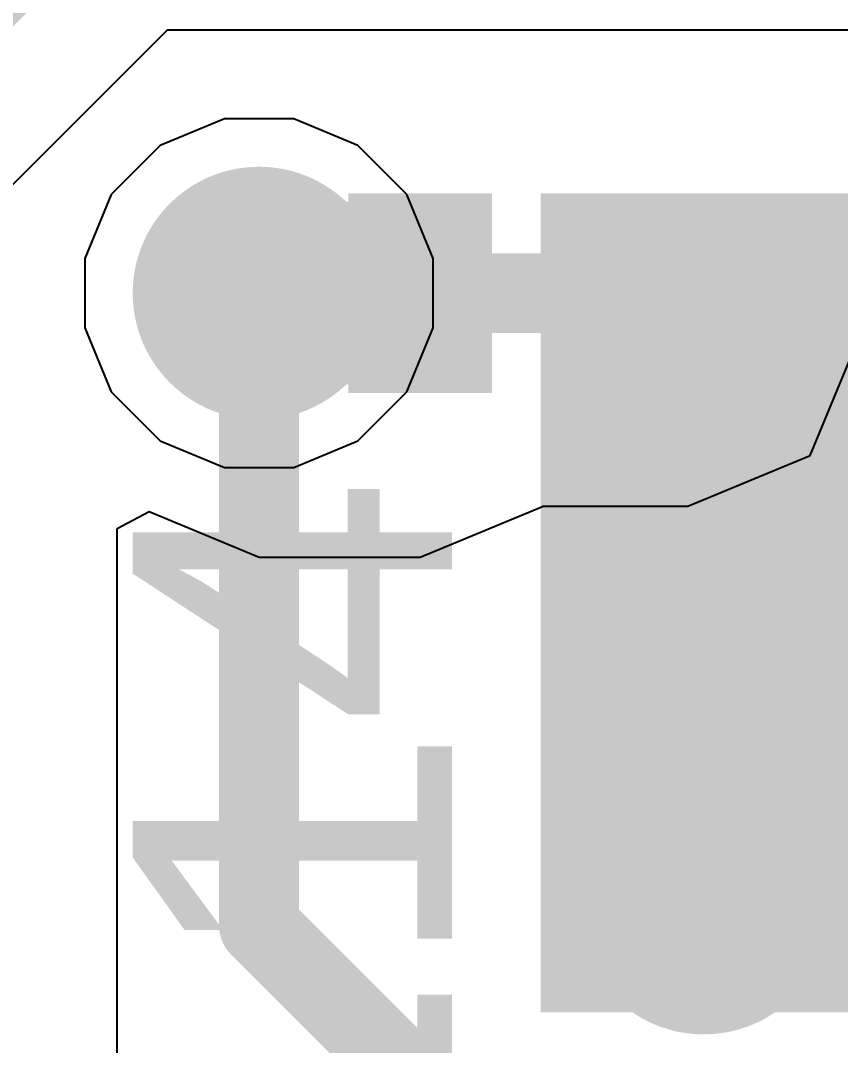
# Model space of a CAD drawing. Header units: inches. Extents: x -4 to 5258, y -4 to 5281.
# Drawn here: x 84.376 to 86.983, y 24.617 to 27.874 of the extents above; entities that cross this region are included whole.
import ezdxf

# ---------------------------------------------------------------- set-up
doc = ezdxf.new("R2010")
doc.units = ezdxf.units.IN
for name, color, linetype in [('Bottom Layer', 5, 'Continuous'), ('Bottom Solder', 6, 'Continuous'), ('Drill Drawing', 1, 'Continuous'), ('Layer 1', 16, 'Continuous'), ('Layer 2', 76, 'Continuous'), ('Top Layer', 1, 'Continuous'), ('Top Overlay', 2, 'Continuous'), ('Top Paste', 8, 'Continuous'), ('Top Solder', 216, 'Continuous'), ('Via Holes', 16, 'Continuous')]:
    doc.layers.add(name, color=color, linetype=linetype)
doc.styles.add('Arial', font='', dxfattribs={"height": 0.2})
doc.styles.get('Arial').set_extended_font_data('Arial')

# ---------------------------------------------------------------- blocks, each defined once
blk = doc.blocks.new('N___T___P___179')
at = {"layer": 'Top Layer'}
for points in [[(-0.6985, -0.3175), (-0.6985, 0.3175), (-0.2413, 0.3175), (-0.2413, -0.3175)], [(0.2413, -0.3175), (0.2413, 0.3175), (0.6985, 0.3175), (0.6985, -0.3175)], [(-0.3811, -0.127), (0.3809, -0.127), (0.3809, 0.127), (-0.3811, 0.127)]]:
    blk.add_hatch(color=1, dxfattribs=at).paths.add_polyline_path(points)
at = {"layer": 'Top Paste'}
for points in [[(-0.6985, -0.3175), (-0.6985, 0.3175), (-0.2413, 0.3175), (-0.2413, -0.3175)], [(0.2413, -0.3175), (0.2413, 0.3175), (0.6985, 0.3175), (0.6985, -0.3175)]]:
    blk.add_hatch(color=8, dxfattribs=at).paths.add_polyline_path(points)

msp = doc.modelspace()

# ---------------------------------------------------------------- hatches: boundary and pattern name
at = {"layer": 'Bottom Layer'}
h = msp.add_hatch(color=5, dxfattribs=at)
edge = h.paths.add_edge_path()
edge.add_arc((85.1348, 27.0076), 0.3, 0, 360)
h = msp.add_hatch(color=5, dxfattribs=at)
edge = h.paths.add_edge_path()
edge.add_arc((86.5484, 26.7808), 0.3, 0, 360)
h = msp.add_hatch(color=5, dxfattribs=at)
edge = h.paths.add_edge_path()
edge.add_arc((86.5484, 25.9172), 0.3, 0, 360)
h = msp.add_hatch(color=5, dxfattribs=at)
edge = h.paths.add_edge_path()
edge.add_arc((86.5484, 25.0536), 0.3, 0, 360)
at = {"layer": 'Bottom Solder'}
h = msp.add_hatch(color=6, dxfattribs=at)
edge = h.paths.add_edge_path()
edge.add_arc((85.1348, 27.0076), 0.4016, 0, 360)
h = msp.add_hatch(color=6, dxfattribs=at)
edge = h.paths.add_edge_path()
edge.add_arc((86.5484, 26.7808), 0.4016, 0, 360)
h = msp.add_hatch(color=6, dxfattribs=at)
edge = h.paths.add_edge_path()
edge.add_arc((86.5484, 25.9172), 0.4016, 0, 360)
h = msp.add_hatch(color=6, dxfattribs=at)
edge = h.paths.add_edge_path()
edge.add_arc((86.5484, 25.0536), 0.4016, 0, 360)
at = {"layer": 'Layer 1'}
h = msp.add_hatch(color=16, dxfattribs=at)
edge = h.paths.add_edge_path()
edge.add_arc((85.1348, 27.0076), 0.3, 0, 360)
h = msp.add_hatch(color=16, dxfattribs=at)
edge = h.paths.add_edge_path()
edge.add_arc((86.5484, 26.7808), 0.3, 0, 360)
h = msp.add_hatch(color=16, dxfattribs=at)
edge = h.paths.add_edge_path()
edge.add_arc((86.5484, 25.9172), 0.3, 0, 360)
h = msp.add_hatch(color=16, dxfattribs=at)
edge = h.paths.add_edge_path()
edge.add_arc((86.5484, 25.0536), 0.3, 0, 360)
at = {"layer": 'Layer 2'}
h = msp.add_hatch(color=76, dxfattribs=at)
edge = h.paths.add_edge_path()
edge.add_arc((85.1348, 27.0076), 0.3, 0, 360)
h = msp.add_hatch(color=76, dxfattribs=at)
edge = h.paths.add_edge_path()
edge.add_arc((86.5484, 26.7808), 0.3, 0, 360)
h = msp.add_hatch(color=76, dxfattribs=at)
edge = h.paths.add_edge_path()
edge.add_arc((86.5484, 25.9172), 0.3, 0, 360)
h = msp.add_hatch(color=76, dxfattribs=at)
edge = h.paths.add_edge_path()
edge.add_arc((86.5484, 25.0536), 0.3, 0, 360)
at = {"layer": 'Top Layer'}
h = msp.add_hatch(color=1, dxfattribs=at)
edge = h.paths.add_edge_path()
edge.add_arc((85.1348, 27.0076), 0.3, 0, 360)
for points in [[(85.6468, 27.2983), (85.1348, 27.2983), (85.1348, 26.7182), (85.6468, 26.7182)], [(86.0306, 24.7221), (91.2706, 24.7221), (91.2706, 27.3251), (86.0306, 27.3251)]]:
    msp.add_hatch(color=1, dxfattribs=at).paths.add_polyline_path(points)
h = msp.add_hatch(color=1, dxfattribs=at)
edge = h.paths.add_edge_path()
edge.add_arc((86.5484, 26.7808), 0.3, 0, 360)
h = msp.add_hatch(color=1, dxfattribs=at)
edge = h.paths.add_edge_path()
edge.add_arc((86.5484, 25.9172), 0.3, 0, 360)
h = msp.add_hatch(color=1, dxfattribs=at)
edge = h.paths.add_edge_path()
edge.add_arc((86.5484, 25.0536), 0.3, 0, 360)
at = {"layer": 'Top Solder'}
h = msp.add_hatch(color=216, dxfattribs=at)
edge = h.paths.add_edge_path()
edge.add_arc((85.1348, 27.0076), 0.4016, 0, 360)
h = msp.add_hatch(color=216, dxfattribs=at)
edge = h.paths.add_edge_path()
edge.add_arc((86.5484, 26.7808), 0.4016, 0, 360)
h = msp.add_hatch(color=216, dxfattribs=at)
edge = h.paths.add_edge_path()
edge.add_arc((86.5484, 25.9172), 0.4016, 0, 360)
h = msp.add_hatch(color=216, dxfattribs=at)
edge = h.paths.add_edge_path()
edge.add_arc((86.5484, 25.0536), 0.4016, 0, 360)
at = {"layer": 'Via Holes'}
h = msp.add_hatch(color=7, dxfattribs=at)
edge = h.paths.add_edge_path()
edge.add_arc((85.1348, 27.0076), 0.15, 0, 360)
h = msp.add_hatch(color=7, dxfattribs=at)
edge = h.paths.add_edge_path()
edge.add_arc((86.5484, 26.7808), 0.15, 0, 360)
h = msp.add_hatch(color=7, dxfattribs=at)
edge = h.paths.add_edge_path()
edge.add_arc((86.5484, 25.9172), 0.15, 0, 360)
h = msp.add_hatch(color=7, dxfattribs=at)
edge = h.paths.add_edge_path()
edge.add_arc((86.5484, 25.0536), 0.15, 0, 360)

# ---------------------------------------------------------------- linework, layer by layer
at = {"layer": 'Bottom Layer'}
for p, q in [((85.0246, 27.5616), (84.821, 27.4773)), ((85.245, 27.5616), (85.0246, 27.5616)), ((85.4486, 27.4773), (85.245, 27.5616)), ((84.821, 27.4773), (84.6651, 27.3214)), ((85.6045, 27.3214), (85.4486, 27.4773)), ((84.6651, 27.3214), (84.5808, 27.1178)), ((85.6888, 27.1178), (85.6045, 27.3214)), ((84.5808, 27.1178), (84.5808, 26.8974)), ((85.6888, 26.8974), (85.6888, 27.1178)), ((84.5808, 26.8974), (84.6651, 26.6938)), ((85.6045, 26.6938), (85.6888, 26.8974)), ((84.6651, 26.6938), (84.821, 26.538)), ((85.4486, 26.538), (85.6045, 26.6938)), ((84.821, 26.538), (85.0246, 26.4536)), ((85.245, 26.4536), (85.4486, 26.538)), ((85.0246, 26.4536), (85.245, 26.4536))]:
    msp.add_line(p, q, dxfattribs=at)
at = {"layer": 'Drill Drawing'}
for points in [[(85.0078, 27.1346, 0.0508, 0.0508, 0), (85.0078, 27.2616, 0.0508, 0.0508, 0)], [(85.0078, 27.2616, 0.0508, 0.0508, 0), (85.2618, 27.2616, 0.0508, 0.0508, 0)], [(85.2618, 27.1346, 0.0508, 0.0508, 0), (85.2618, 27.2616, 0.0508, 0.0508, 0)], [(85.0586, 27.0838, 0.0508, 0.0508, 0), (85.0586, 27.16, 0.0508, 0.0508, 0)], [(85.0586, 27.16, 0.0508, 0.0508, 0), (85.211, 27.16, 0.0508, 0.0508, 0)], [(85.211, 27.0838, 0.0508, 0.0508, 0), (85.211, 27.16, 0.0508, 0.0508, 0)], [(84.8808, 26.8806, 0.0508, 0.0508, 0), (84.8808, 27.1346, 0.0508, 0.0508, 0)], [(84.8808, 27.1346, 0.0508, 0.0508, 0), (85.0078, 27.1346, 0.0508, 0.0508, 0)], [(85.2618, 27.1346, 0.0508, 0.0508, 0), (85.3888, 27.1346, 0.0508, 0.0508, 0)], [(85.3888, 26.8806, 0.0508, 0.0508, 0), (85.3888, 27.1346, 0.0508, 0.0508, 0)], [(84.9824, 26.9314, 0.0508, 0.0508, 0), (84.9824, 27.0838, 0.0508, 0.0508, 0)], [(84.9824, 27.0838, 0.0508, 0.0508, 0), (85.0586, 27.0838, 0.0508, 0.0508, 0)], [(85.211, 27.0838, 0.0508, 0.0508, 0), (85.2872, 27.0838, 0.0508, 0.0508, 0)], [(85.2872, 26.9314, 0.0508, 0.0508, 0), (85.2872, 27.0838, 0.0508, 0.0508, 0)], [(86.4214, 26.9078, 0.0508, 0.0508, 0), (86.4214, 27.0348, 0.0508, 0.0508, 0)], [(86.4214, 27.0348, 0.0508, 0.0508, 0), (86.6754, 27.0348, 0.0508, 0.0508, 0)], [(86.6754, 26.9078, 0.0508, 0.0508, 0), (86.6754, 27.0348, 0.0508, 0.0508, 0)], [(84.9824, 26.9314, 0.0508, 0.0508, 0), (85.0586, 26.9314, 0.0508, 0.0508, 0)], [(85.0586, 26.8552, 0.0508, 0.0508, 0), (85.0586, 26.9314, 0.0508, 0.0508, 0)], [(85.211, 26.9314, 0.0508, 0.0508, 0), (85.2872, 26.9314, 0.0508, 0.0508, 0)], [(85.211, 26.8552, 0.0508, 0.0508, 0), (85.211, 26.9314, 0.0508, 0.0508, 0)], [(86.4722, 26.857, 0.0508, 0.0508, 0), (86.4722, 26.9332, 0.0508, 0.0508, 0)], [(86.4722, 26.9332, 0.0508, 0.0508, 0), (86.6246, 26.9332, 0.0508, 0.0508, 0)], [(86.6246, 26.857, 0.0508, 0.0508, 0), (86.6246, 26.9332, 0.0508, 0.0508, 0)], [(86.2944, 26.6538, 0.0508, 0.0508, 0), (86.2944, 26.9078, 0.0508, 0.0508, 0)], [(86.2944, 26.9078, 0.0508, 0.0508, 0), (86.4214, 26.9078, 0.0508, 0.0508, 0)], [(86.6754, 26.9078, 0.0508, 0.0508, 0), (86.8024, 26.9078, 0.0508, 0.0508, 0)], [(86.8024, 26.6538, 0.0508, 0.0508, 0), (86.8024, 26.9078, 0.0508, 0.0508, 0)], [(84.8808, 26.8806, 0.0508, 0.0508, 0), (85.0078, 26.8806, 0.0508, 0.0508, 0)], [(85.0078, 26.7536, 0.0508, 0.0508, 0), (85.0078, 26.8806, 0.0508, 0.0508, 0)], [(85.0586, 26.8552, 0.0508, 0.0508, 0), (85.211, 26.8552, 0.0508, 0.0508, 0)], [(85.2618, 26.8806, 0.0508, 0.0508, 0), (85.3888, 26.8806, 0.0508, 0.0508, 0)], [(85.2618, 26.7536, 0.0508, 0.0508, 0), (85.2618, 26.8806, 0.0508, 0.0508, 0)], [(86.396, 26.7046, 0.0508, 0.0508, 0), (86.396, 26.857, 0.0508, 0.0508, 0)], [(86.396, 26.857, 0.0508, 0.0508, 0), (86.4722, 26.857, 0.0508, 0.0508, 0)], [(86.6246, 26.857, 0.0508, 0.0508, 0), (86.7008, 26.857, 0.0508, 0.0508, 0)], [(86.7008, 26.7046, 0.0508, 0.0508, 0), (86.7008, 26.857, 0.0508, 0.0508, 0)], [(85.0078, 26.7536, 0.0508, 0.0508, 0), (85.2618, 26.7536, 0.0508, 0.0508, 0)], [(86.396, 26.7046, 0.0508, 0.0508, 0), (86.4722, 26.7046, 0.0508, 0.0508, 0)], [(86.4722, 26.6284, 0.0508, 0.0508, 0), (86.4722, 26.7046, 0.0508, 0.0508, 0)], [(86.6246, 26.7046, 0.0508, 0.0508, 0), (86.7008, 26.7046, 0.0508, 0.0508, 0)], [(86.6246, 26.6284, 0.0508, 0.0508, 0), (86.6246, 26.7046, 0.0508, 0.0508, 0)], [(86.2944, 26.6538, 0.0508, 0.0508, 0), (86.4214, 26.6538, 0.0508, 0.0508, 0)], [(86.4214, 26.5268, 0.0508, 0.0508, 0), (86.4214, 26.6538, 0.0508, 0.0508, 0)], [(86.6754, 26.6538, 0.0508, 0.0508, 0), (86.8024, 26.6538, 0.0508, 0.0508, 0)], [(86.6754, 26.5268, 0.0508, 0.0508, 0), (86.6754, 26.6538, 0.0508, 0.0508, 0)], [(86.4722, 26.6284, 0.0508, 0.0508, 0), (86.6246, 26.6284, 0.0508, 0.0508, 0)], [(86.4214, 26.5268, 0.0508, 0.0508, 0), (86.6754, 26.5268, 0.0508, 0.0508, 0)], [(86.4214, 26.0442, 0.0508, 0.0508, 0), (86.4214, 26.1712, 0.0508, 0.0508, 0)], [(86.4214, 26.1712, 0.0508, 0.0508, 0), (86.6754, 26.1712, 0.0508, 0.0508, 0)], [(86.6754, 26.0442, 0.0508, 0.0508, 0), (86.6754, 26.1712, 0.0508, 0.0508, 0)], [(86.4722, 25.9934, 0.0508, 0.0508, 0), (86.4722, 26.0696, 0.0508, 0.0508, 0)], [(86.4722, 26.0696, 0.0508, 0.0508, 0), (86.6246, 26.0696, 0.0508, 0.0508, 0)], [(86.6246, 25.9934, 0.0508, 0.0508, 0), (86.6246, 26.0696, 0.0508, 0.0508, 0)], [(86.2944, 25.7902, 0.0508, 0.0508, 0), (86.2944, 26.0442, 0.0508, 0.0508, 0)], [(86.2944, 26.0442, 0.0508, 0.0508, 0), (86.4214, 26.0442, 0.0508, 0.0508, 0)], [(86.6754, 26.0442, 0.0508, 0.0508, 0), (86.8024, 26.0442, 0.0508, 0.0508, 0)], [(86.8024, 25.7902, 0.0508, 0.0508, 0), (86.8024, 26.0442, 0.0508, 0.0508, 0)], [(86.396, 25.841, 0.0508, 0.0508, 0), (86.396, 25.9934, 0.0508, 0.0508, 0)], [(86.396, 25.9934, 0.0508, 0.0508, 0), (86.4722, 25.9934, 0.0508, 0.0508, 0)], [(86.6246, 25.9934, 0.0508, 0.0508, 0), (86.7008, 25.9934, 0.0508, 0.0508, 0)], [(86.7008, 25.841, 0.0508, 0.0508, 0), (86.7008, 25.9934, 0.0508, 0.0508, 0)], [(86.396, 25.841, 0.0508, 0.0508, 0), (86.4722, 25.841, 0.0508, 0.0508, 0)], [(86.4722, 25.7648, 0.0508, 0.0508, 0), (86.4722, 25.841, 0.0508, 0.0508, 0)], [(86.6246, 25.841, 0.0508, 0.0508, 0), (86.7008, 25.841, 0.0508, 0.0508, 0)], [(86.6246, 25.7648, 0.0508, 0.0508, 0), (86.6246, 25.841, 0.0508, 0.0508, 0)], [(86.2944, 25.7902, 0.0508, 0.0508, 0), (86.4214, 25.7902, 0.0508, 0.0508, 0)], [(86.4214, 25.6632, 0.0508, 0.0508, 0), (86.4214, 25.7902, 0.0508, 0.0508, 0)], [(86.6754, 25.7902, 0.0508, 0.0508, 0), (86.8024, 25.7902, 0.0508, 0.0508, 0)], [(86.6754, 25.6632, 0.0508, 0.0508, 0), (86.6754, 25.7902, 0.0508, 0.0508, 0)], [(86.4722, 25.7648, 0.0508, 0.0508, 0), (86.6246, 25.7648, 0.0508, 0.0508, 0)], [(86.4214, 25.6632, 0.0508, 0.0508, 0), (86.6754, 25.6632, 0.0508, 0.0508, 0)], [(86.4214, 25.1806, 0.0508, 0.0508, 0), (86.4214, 25.3076, 0.0508, 0.0508, 0)], [(86.4214, 25.3076, 0.0508, 0.0508, 0), (86.6754, 25.3076, 0.0508, 0.0508, 0)], [(86.6754, 25.1806, 0.0508, 0.0508, 0), (86.6754, 25.3076, 0.0508, 0.0508, 0)], [(86.4722, 25.1298, 0.0508, 0.0508, 0), (86.4722, 25.206, 0.0508, 0.0508, 0)], [(86.4722, 25.206, 0.0508, 0.0508, 0), (86.6246, 25.206, 0.0508, 0.0508, 0)], [(86.6246, 25.1298, 0.0508, 0.0508, 0), (86.6246, 25.206, 0.0508, 0.0508, 0)], [(86.2944, 24.9266, 0.0508, 0.0508, 0), (86.2944, 25.1806, 0.0508, 0.0508, 0)], [(86.2944, 25.1806, 0.0508, 0.0508, 0), (86.4214, 25.1806, 0.0508, 0.0508, 0)], [(86.6754, 25.1806, 0.0508, 0.0508, 0), (86.8024, 25.1806, 0.0508, 0.0508, 0)], [(86.8024, 24.9266, 0.0508, 0.0508, 0), (86.8024, 25.1806, 0.0508, 0.0508, 0)], [(86.396, 24.9774, 0.0508, 0.0508, 0), (86.396, 25.1298, 0.0508, 0.0508, 0)], [(86.396, 25.1298, 0.0508, 0.0508, 0), (86.4722, 25.1298, 0.0508, 0.0508, 0)], [(86.6246, 25.1298, 0.0508, 0.0508, 0), (86.7008, 25.1298, 0.0508, 0.0508, 0)], [(86.7008, 24.9774, 0.0508, 0.0508, 0), (86.7008, 25.1298, 0.0508, 0.0508, 0)], [(86.396, 24.9774, 0.0508, 0.0508, 0), (86.4722, 24.9774, 0.0508, 0.0508, 0)], [(86.4722, 24.9012, 0.0508, 0.0508, 0), (86.4722, 24.9774, 0.0508, 0.0508, 0)], [(86.6246, 24.9774, 0.0508, 0.0508, 0), (86.7008, 24.9774, 0.0508, 0.0508, 0)], [(86.6246, 24.9012, 0.0508, 0.0508, 0), (86.6246, 24.9774, 0.0508, 0.0508, 0)], [(86.2944, 24.9266, 0.0508, 0.0508, 0), (86.4214, 24.9266, 0.0508, 0.0508, 0)], [(86.4214, 24.7996, 0.0508, 0.0508, 0), (86.4214, 24.9266, 0.0508, 0.0508, 0)], [(86.6754, 24.9266, 0.0508, 0.0508, 0), (86.8024, 24.9266, 0.0508, 0.0508, 0)], [(86.6754, 24.7996, 0.0508, 0.0508, 0), (86.6754, 24.9266, 0.0508, 0.0508, 0)], [(86.4722, 24.9012, 0.0508, 0.0508, 0), (86.6246, 24.9012, 0.0508, 0.0508, 0)], [(86.4214, 24.7996, 0.0508, 0.0508, 0), (86.6754, 24.7996, 0.0508, 0.0508, 0)]]:
    msp.add_lwpolyline(points, format="xyseb", dxfattribs=at)
for points in [[(84.9951, 27.2616, 0.0254, 0.0254, 1), (85.0205, 27.2616, 0.0254, 0.0254, 1)], [(84.9951, 27.2616, 0.0254, 0.0254, 1), (85.0205, 27.2616, 0.0254, 0.0254, 1)], [(85.2491, 27.2616, 0.0254, 0.0254, 1), (85.2745, 27.2616, 0.0254, 0.0254, 1)], [(85.2491, 27.2616, 0.0254, 0.0254, 1), (85.2745, 27.2616, 0.0254, 0.0254, 1)], [(85.0459, 27.16, 0.0254, 0.0254, 1), (85.0713, 27.16, 0.0254, 0.0254, 1)], [(85.0459, 27.16, 0.0254, 0.0254, 1), (85.0713, 27.16, 0.0254, 0.0254, 1)], [(85.1983, 27.16, 0.0254, 0.0254, 1), (85.2237, 27.16, 0.0254, 0.0254, 1)], [(85.1983, 27.16, 0.0254, 0.0254, 1), (85.2237, 27.16, 0.0254, 0.0254, 1)], [(84.8681, 27.1346, 0.0254, 0.0254, 1), (84.8935, 27.1346, 0.0254, 0.0254, 1)], [(84.8681, 27.1346, 0.0254, 0.0254, 1), (84.8935, 27.1346, 0.0254, 0.0254, 1)], [(84.9951, 27.1346, 0.0254, 0.0254, 1), (85.0205, 27.1346, 0.0254, 0.0254, 1)], [(84.9951, 27.1346, 0.0254, 0.0254, 1), (85.0205, 27.1346, 0.0254, 0.0254, 1)], [(85.2491, 27.1346, 0.0254, 0.0254, 1), (85.2745, 27.1346, 0.0254, 0.0254, 1)], [(85.2491, 27.1346, 0.0254, 0.0254, 1), (85.2745, 27.1346, 0.0254, 0.0254, 1)], [(85.3761, 27.1346, 0.0254, 0.0254, 1), (85.4015, 27.1346, 0.0254, 0.0254, 1)], [(85.3761, 27.1346, 0.0254, 0.0254, 1), (85.4015, 27.1346, 0.0254, 0.0254, 1)], [(84.9697, 27.0838, 0.0254, 0.0254, 1), (84.9951, 27.0838, 0.0254, 0.0254, 1)], [(84.9697, 27.0838, 0.0254, 0.0254, 1), (84.9951, 27.0838, 0.0254, 0.0254, 1)], [(85.0459, 27.0838, 0.0254, 0.0254, 1), (85.0713, 27.0838, 0.0254, 0.0254, 1)], [(85.0459, 27.0838, 0.0254, 0.0254, 1), (85.0713, 27.0838, 0.0254, 0.0254, 1)], [(85.1983, 27.0838, 0.0254, 0.0254, 1), (85.2237, 27.0838, 0.0254, 0.0254, 1)], [(85.1983, 27.0838, 0.0254, 0.0254, 1), (85.2237, 27.0838, 0.0254, 0.0254, 1)], [(85.2745, 27.0838, 0.0254, 0.0254, 1), (85.2999, 27.0838, 0.0254, 0.0254, 1)], [(85.2745, 27.0838, 0.0254, 0.0254, 1), (85.2999, 27.0838, 0.0254, 0.0254, 1)], [(86.4087, 27.0348, 0.0254, 0.0254, 1), (86.4341, 27.0348, 0.0254, 0.0254, 1)], [(86.4087, 27.0348, 0.0254, 0.0254, 1), (86.4341, 27.0348, 0.0254, 0.0254, 1)], [(86.6627, 27.0348, 0.0254, 0.0254, 1), (86.6881, 27.0348, 0.0254, 0.0254, 1)], [(86.6627, 27.0348, 0.0254, 0.0254, 1), (86.6881, 27.0348, 0.0254, 0.0254, 1)], [(84.9697, 26.9314, 0.0254, 0.0254, 1), (84.9951, 26.9314, 0.0254, 0.0254, 1)], [(84.9697, 26.9314, 0.0254, 0.0254, 1), (84.9951, 26.9314, 0.0254, 0.0254, 1)], [(85.0459, 26.9314, 0.0254, 0.0254, 1), (85.0713, 26.9314, 0.0254, 0.0254, 1)], [(85.0459, 26.9314, 0.0254, 0.0254, 1), (85.0713, 26.9314, 0.0254, 0.0254, 1)], [(85.1983, 26.9314, 0.0254, 0.0254, 1), (85.2237, 26.9314, 0.0254, 0.0254, 1)], [(85.1983, 26.9314, 0.0254, 0.0254, 1), (85.2237, 26.9314, 0.0254, 0.0254, 1)], [(85.2745, 26.9314, 0.0254, 0.0254, 1), (85.2999, 26.9314, 0.0254, 0.0254, 1)], [(85.2745, 26.9314, 0.0254, 0.0254, 1), (85.2999, 26.9314, 0.0254, 0.0254, 1)], [(86.4595, 26.9332, 0.0254, 0.0254, 1), (86.4849, 26.9332, 0.0254, 0.0254, 1)], [(86.4595, 26.9332, 0.0254, 0.0254, 1), (86.4849, 26.9332, 0.0254, 0.0254, 1)], [(86.6119, 26.9332, 0.0254, 0.0254, 1), (86.6373, 26.9332, 0.0254, 0.0254, 1)], [(86.6119, 26.9332, 0.0254, 0.0254, 1), (86.6373, 26.9332, 0.0254, 0.0254, 1)], [(86.2817, 26.9078, 0.0254, 0.0254, 1), (86.3071, 26.9078, 0.0254, 0.0254, 1)], [(86.2817, 26.9078, 0.0254, 0.0254, 1), (86.3071, 26.9078, 0.0254, 0.0254, 1)], [(86.4087, 26.9078, 0.0254, 0.0254, 1), (86.4341, 26.9078, 0.0254, 0.0254, 1)], [(86.4087, 26.9078, 0.0254, 0.0254, 1), (86.4341, 26.9078, 0.0254, 0.0254, 1)], [(86.6627, 26.9078, 0.0254, 0.0254, 1), (86.6881, 26.9078, 0.0254, 0.0254, 1)], [(86.6627, 26.9078, 0.0254, 0.0254, 1), (86.6881, 26.9078, 0.0254, 0.0254, 1)], [(86.7897, 26.9078, 0.0254, 0.0254, 1), (86.8151, 26.9078, 0.0254, 0.0254, 1)], [(86.7897, 26.9078, 0.0254, 0.0254, 1), (86.8151, 26.9078, 0.0254, 0.0254, 1)], [(84.8681, 26.8806, 0.0254, 0.0254, 1), (84.8935, 26.8806, 0.0254, 0.0254, 1)], [(84.8681, 26.8806, 0.0254, 0.0254, 1), (84.8935, 26.8806, 0.0254, 0.0254, 1)], [(84.9951, 26.8806, 0.0254, 0.0254, 1), (85.0205, 26.8806, 0.0254, 0.0254, 1)], [(84.9951, 26.8806, 0.0254, 0.0254, 1), (85.0205, 26.8806, 0.0254, 0.0254, 1)], [(85.0459, 26.8552, 0.0254, 0.0254, 1), (85.0713, 26.8552, 0.0254, 0.0254, 1)], [(85.0459, 26.8552, 0.0254, 0.0254, 1), (85.0713, 26.8552, 0.0254, 0.0254, 1)], [(85.1983, 26.8552, 0.0254, 0.0254, 1), (85.2237, 26.8552, 0.0254, 0.0254, 1)], [(85.1983, 26.8552, 0.0254, 0.0254, 1), (85.2237, 26.8552, 0.0254, 0.0254, 1)], [(85.2491, 26.8806, 0.0254, 0.0254, 1), (85.2745, 26.8806, 0.0254, 0.0254, 1)], [(85.2491, 26.8806, 0.0254, 0.0254, 1), (85.2745, 26.8806, 0.0254, 0.0254, 1)], [(85.3761, 26.8806, 0.0254, 0.0254, 1), (85.4015, 26.8806, 0.0254, 0.0254, 1)], [(85.3761, 26.8806, 0.0254, 0.0254, 1), (85.4015, 26.8806, 0.0254, 0.0254, 1)], [(86.3833, 26.857, 0.0254, 0.0254, 1), (86.4087, 26.857, 0.0254, 0.0254, 1)], [(86.3833, 26.857, 0.0254, 0.0254, 1), (86.4087, 26.857, 0.0254, 0.0254, 1)], [(86.4595, 26.857, 0.0254, 0.0254, 1), (86.4849, 26.857, 0.0254, 0.0254, 1)], [(86.4595, 26.857, 0.0254, 0.0254, 1), (86.4849, 26.857, 0.0254, 0.0254, 1)], [(86.6119, 26.857, 0.0254, 0.0254, 1), (86.6373, 26.857, 0.0254, 0.0254, 1)], [(86.6119, 26.857, 0.0254, 0.0254, 1), (86.6373, 26.857, 0.0254, 0.0254, 1)], [(86.6881, 26.857, 0.0254, 0.0254, 1), (86.7135, 26.857, 0.0254, 0.0254, 1)], [(86.6881, 26.857, 0.0254, 0.0254, 1), (86.7135, 26.857, 0.0254, 0.0254, 1)], [(84.9951, 26.7536, 0.0254, 0.0254, 1), (85.0205, 26.7536, 0.0254, 0.0254, 1)], [(84.9951, 26.7536, 0.0254, 0.0254, 1), (85.0205, 26.7536, 0.0254, 0.0254, 1)], [(85.2491, 26.7536, 0.0254, 0.0254, 1), (85.2745, 26.7536, 0.0254, 0.0254, 1)], [(85.2491, 26.7536, 0.0254, 0.0254, 1), (85.2745, 26.7536, 0.0254, 0.0254, 1)], [(86.3833, 26.7046, 0.0254, 0.0254, 1), (86.4087, 26.7046, 0.0254, 0.0254, 1)], [(86.3833, 26.7046, 0.0254, 0.0254, 1), (86.4087, 26.7046, 0.0254, 0.0254, 1)], [(86.4595, 26.7046, 0.0254, 0.0254, 1), (86.4849, 26.7046, 0.0254, 0.0254, 1)], [(86.4595, 26.7046, 0.0254, 0.0254, 1), (86.4849, 26.7046, 0.0254, 0.0254, 1)], [(86.6119, 26.7046, 0.0254, 0.0254, 1), (86.6373, 26.7046, 0.0254, 0.0254, 1)], [(86.6119, 26.7046, 0.0254, 0.0254, 1), (86.6373, 26.7046, 0.0254, 0.0254, 1)], [(86.6881, 26.7046, 0.0254, 0.0254, 1), (86.7135, 26.7046, 0.0254, 0.0254, 1)], [(86.6881, 26.7046, 0.0254, 0.0254, 1), (86.7135, 26.7046, 0.0254, 0.0254, 1)], [(86.2817, 26.6538, 0.0254, 0.0254, 1), (86.3071, 26.6538, 0.0254, 0.0254, 1)], [(86.2817, 26.6538, 0.0254, 0.0254, 1), (86.3071, 26.6538, 0.0254, 0.0254, 1)], [(86.4087, 26.6538, 0.0254, 0.0254, 1), (86.4341, 26.6538, 0.0254, 0.0254, 1)], [(86.4087, 26.6538, 0.0254, 0.0254, 1), (86.4341, 26.6538, 0.0254, 0.0254, 1)], [(86.6627, 26.6538, 0.0254, 0.0254, 1), (86.6881, 26.6538, 0.0254, 0.0254, 1)], [(86.6627, 26.6538, 0.0254, 0.0254, 1), (86.6881, 26.6538, 0.0254, 0.0254, 1)], [(86.7897, 26.6538, 0.0254, 0.0254, 1), (86.8151, 26.6538, 0.0254, 0.0254, 1)], [(86.7897, 26.6538, 0.0254, 0.0254, 1), (86.8151, 26.6538, 0.0254, 0.0254, 1)], [(86.4595, 26.6284, 0.0254, 0.0254, 1), (86.4849, 26.6284, 0.0254, 0.0254, 1)], [(86.4595, 26.6284, 0.0254, 0.0254, 1), (86.4849, 26.6284, 0.0254, 0.0254, 1)], [(86.6119, 26.6284, 0.0254, 0.0254, 1), (86.6373, 26.6284, 0.0254, 0.0254, 1)], [(86.6119, 26.6284, 0.0254, 0.0254, 1), (86.6373, 26.6284, 0.0254, 0.0254, 1)], [(86.4087, 26.5268, 0.0254, 0.0254, 1), (86.4341, 26.5268, 0.0254, 0.0254, 1)], [(86.4087, 26.5268, 0.0254, 0.0254, 1), (86.4341, 26.5268, 0.0254, 0.0254, 1)], [(86.6627, 26.5268, 0.0254, 0.0254, 1), (86.6881, 26.5268, 0.0254, 0.0254, 1)], [(86.6627, 26.5268, 0.0254, 0.0254, 1), (86.6881, 26.5268, 0.0254, 0.0254, 1)], [(86.4087, 26.1712, 0.0254, 0.0254, 1), (86.4341, 26.1712, 0.0254, 0.0254, 1)], [(86.4087, 26.1712, 0.0254, 0.0254, 1), (86.4341, 26.1712, 0.0254, 0.0254, 1)], [(86.6627, 26.1712, 0.0254, 0.0254, 1), (86.6881, 26.1712, 0.0254, 0.0254, 1)], [(86.6627, 26.1712, 0.0254, 0.0254, 1), (86.6881, 26.1712, 0.0254, 0.0254, 1)], [(86.4595, 26.0696, 0.0254, 0.0254, 1), (86.4849, 26.0696, 0.0254, 0.0254, 1)], [(86.4595, 26.0696, 0.0254, 0.0254, 1), (86.4849, 26.0696, 0.0254, 0.0254, 1)], [(86.6119, 26.0696, 0.0254, 0.0254, 1), (86.6373, 26.0696, 0.0254, 0.0254, 1)], [(86.6119, 26.0696, 0.0254, 0.0254, 1), (86.6373, 26.0696, 0.0254, 0.0254, 1)], [(86.2817, 26.0442, 0.0254, 0.0254, 1), (86.3071, 26.0442, 0.0254, 0.0254, 1)], [(86.2817, 26.0442, 0.0254, 0.0254, 1), (86.3071, 26.0442, 0.0254, 0.0254, 1)], [(86.4087, 26.0442, 0.0254, 0.0254, 1), (86.4341, 26.0442, 0.0254, 0.0254, 1)], [(86.4087, 26.0442, 0.0254, 0.0254, 1), (86.4341, 26.0442, 0.0254, 0.0254, 1)], [(86.6627, 26.0442, 0.0254, 0.0254, 1), (86.6881, 26.0442, 0.0254, 0.0254, 1)], [(86.6627, 26.0442, 0.0254, 0.0254, 1), (86.6881, 26.0442, 0.0254, 0.0254, 1)], [(86.7897, 26.0442, 0.0254, 0.0254, 1), (86.8151, 26.0442, 0.0254, 0.0254, 1)], [(86.7897, 26.0442, 0.0254, 0.0254, 1), (86.8151, 26.0442, 0.0254, 0.0254, 1)], [(86.3833, 25.9934, 0.0254, 0.0254, 1), (86.4087, 25.9934, 0.0254, 0.0254, 1)], [(86.3833, 25.9934, 0.0254, 0.0254, 1), (86.4087, 25.9934, 0.0254, 0.0254, 1)], [(86.4595, 25.9934, 0.0254, 0.0254, 1), (86.4849, 25.9934, 0.0254, 0.0254, 1)], [(86.4595, 25.9934, 0.0254, 0.0254, 1), (86.4849, 25.9934, 0.0254, 0.0254, 1)], [(86.6119, 25.9934, 0.0254, 0.0254, 1), (86.6373, 25.9934, 0.0254, 0.0254, 1)], [(86.6119, 25.9934, 0.0254, 0.0254, 1), (86.6373, 25.9934, 0.0254, 0.0254, 1)], [(86.6881, 25.9934, 0.0254, 0.0254, 1), (86.7135, 25.9934, 0.0254, 0.0254, 1)], [(86.6881, 25.9934, 0.0254, 0.0254, 1), (86.7135, 25.9934, 0.0254, 0.0254, 1)], [(86.3833, 25.841, 0.0254, 0.0254, 1), (86.4087, 25.841, 0.0254, 0.0254, 1)], [(86.3833, 25.841, 0.0254, 0.0254, 1), (86.4087, 25.841, 0.0254, 0.0254, 1)], [(86.4595, 25.841, 0.0254, 0.0254, 1), (86.4849, 25.841, 0.0254, 0.0254, 1)], [(86.4595, 25.841, 0.0254, 0.0254, 1), (86.4849, 25.841, 0.0254, 0.0254, 1)], [(86.6119, 25.841, 0.0254, 0.0254, 1), (86.6373, 25.841, 0.0254, 0.0254, 1)], [(86.6119, 25.841, 0.0254, 0.0254, 1), (86.6373, 25.841, 0.0254, 0.0254, 1)], [(86.6881, 25.841, 0.0254, 0.0254, 1), (86.7135, 25.841, 0.0254, 0.0254, 1)], [(86.6881, 25.841, 0.0254, 0.0254, 1), (86.7135, 25.841, 0.0254, 0.0254, 1)], [(86.2817, 25.7902, 0.0254, 0.0254, 1), (86.3071, 25.7902, 0.0254, 0.0254, 1)], [(86.2817, 25.7902, 0.0254, 0.0254, 1), (86.3071, 25.7902, 0.0254, 0.0254, 1)], [(86.4087, 25.7902, 0.0254, 0.0254, 1), (86.4341, 25.7902, 0.0254, 0.0254, 1)], [(86.4087, 25.7902, 0.0254, 0.0254, 1), (86.4341, 25.7902, 0.0254, 0.0254, 1)], [(86.6627, 25.7902, 0.0254, 0.0254, 1), (86.6881, 25.7902, 0.0254, 0.0254, 1)], [(86.6627, 25.7902, 0.0254, 0.0254, 1), (86.6881, 25.7902, 0.0254, 0.0254, 1)], [(86.7897, 25.7902, 0.0254, 0.0254, 1), (86.8151, 25.7902, 0.0254, 0.0254, 1)], [(86.7897, 25.7902, 0.0254, 0.0254, 1), (86.8151, 25.7902, 0.0254, 0.0254, 1)], [(86.4595, 25.7648, 0.0254, 0.0254, 1), (86.4849, 25.7648, 0.0254, 0.0254, 1)], [(86.4595, 25.7648, 0.0254, 0.0254, 1), (86.4849, 25.7648, 0.0254, 0.0254, 1)], [(86.6119, 25.7648, 0.0254, 0.0254, 1), (86.6373, 25.7648, 0.0254, 0.0254, 1)], [(86.6119, 25.7648, 0.0254, 0.0254, 1), (86.6373, 25.7648, 0.0254, 0.0254, 1)], [(86.4087, 25.6632, 0.0254, 0.0254, 1), (86.4341, 25.6632, 0.0254, 0.0254, 1)], [(86.4087, 25.6632, 0.0254, 0.0254, 1), (86.4341, 25.6632, 0.0254, 0.0254, 1)], [(86.6627, 25.6632, 0.0254, 0.0254, 1), (86.6881, 25.6632, 0.0254, 0.0254, 1)], [(86.6627, 25.6632, 0.0254, 0.0254, 1), (86.6881, 25.6632, 0.0254, 0.0254, 1)], [(86.4087, 25.3076, 0.0254, 0.0254, 1), (86.4341, 25.3076, 0.0254, 0.0254, 1)], [(86.4087, 25.3076, 0.0254, 0.0254, 1), (86.4341, 25.3076, 0.0254, 0.0254, 1)], [(86.6627, 25.3076, 0.0254, 0.0254, 1), (86.6881, 25.3076, 0.0254, 0.0254, 1)], [(86.6627, 25.3076, 0.0254, 0.0254, 1), (86.6881, 25.3076, 0.0254, 0.0254, 1)], [(86.4595, 25.206, 0.0254, 0.0254, 1), (86.4849, 25.206, 0.0254, 0.0254, 1)], [(86.4595, 25.206, 0.0254, 0.0254, 1), (86.4849, 25.206, 0.0254, 0.0254, 1)], [(86.6119, 25.206, 0.0254, 0.0254, 1), (86.6373, 25.206, 0.0254, 0.0254, 1)], [(86.6119, 25.206, 0.0254, 0.0254, 1), (86.6373, 25.206, 0.0254, 0.0254, 1)], [(86.2817, 25.1806, 0.0254, 0.0254, 1), (86.3071, 25.1806, 0.0254, 0.0254, 1)], [(86.2817, 25.1806, 0.0254, 0.0254, 1), (86.3071, 25.1806, 0.0254, 0.0254, 1)], [(86.4087, 25.1806, 0.0254, 0.0254, 1), (86.4341, 25.1806, 0.0254, 0.0254, 1)], [(86.4087, 25.1806, 0.0254, 0.0254, 1), (86.4341, 25.1806, 0.0254, 0.0254, 1)], [(86.6627, 25.1806, 0.0254, 0.0254, 1), (86.6881, 25.1806, 0.0254, 0.0254, 1)], [(86.6627, 25.1806, 0.0254, 0.0254, 1), (86.6881, 25.1806, 0.0254, 0.0254, 1)], [(86.7897, 25.1806, 0.0254, 0.0254, 1), (86.8151, 25.1806, 0.0254, 0.0254, 1)], [(86.7897, 25.1806, 0.0254, 0.0254, 1), (86.8151, 25.1806, 0.0254, 0.0254, 1)], [(86.3833, 25.1298, 0.0254, 0.0254, 1), (86.4087, 25.1298, 0.0254, 0.0254, 1)], [(86.3833, 25.1298, 0.0254, 0.0254, 1), (86.4087, 25.1298, 0.0254, 0.0254, 1)], [(86.4595, 25.1298, 0.0254, 0.0254, 1), (86.4849, 25.1298, 0.0254, 0.0254, 1)], [(86.4595, 25.1298, 0.0254, 0.0254, 1), (86.4849, 25.1298, 0.0254, 0.0254, 1)], [(86.6119, 25.1298, 0.0254, 0.0254, 1), (86.6373, 25.1298, 0.0254, 0.0254, 1)], [(86.6119, 25.1298, 0.0254, 0.0254, 1), (86.6373, 25.1298, 0.0254, 0.0254, 1)], [(86.6881, 25.1298, 0.0254, 0.0254, 1), (86.7135, 25.1298, 0.0254, 0.0254, 1)], [(86.6881, 25.1298, 0.0254, 0.0254, 1), (86.7135, 25.1298, 0.0254, 0.0254, 1)], [(86.3833, 24.9774, 0.0254, 0.0254, 1), (86.4087, 24.9774, 0.0254, 0.0254, 1)], [(86.3833, 24.9774, 0.0254, 0.0254, 1), (86.4087, 24.9774, 0.0254, 0.0254, 1)], [(86.4595, 24.9774, 0.0254, 0.0254, 1), (86.4849, 24.9774, 0.0254, 0.0254, 1)], [(86.4595, 24.9774, 0.0254, 0.0254, 1), (86.4849, 24.9774, 0.0254, 0.0254, 1)], [(86.6119, 24.9774, 0.0254, 0.0254, 1), (86.6373, 24.9774, 0.0254, 0.0254, 1)], [(86.6119, 24.9774, 0.0254, 0.0254, 1), (86.6373, 24.9774, 0.0254, 0.0254, 1)], [(86.6881, 24.9774, 0.0254, 0.0254, 1), (86.7135, 24.9774, 0.0254, 0.0254, 1)], [(86.6881, 24.9774, 0.0254, 0.0254, 1), (86.7135, 24.9774, 0.0254, 0.0254, 1)], [(86.2817, 24.9266, 0.0254, 0.0254, 1), (86.3071, 24.9266, 0.0254, 0.0254, 1)], [(86.2817, 24.9266, 0.0254, 0.0254, 1), (86.3071, 24.9266, 0.0254, 0.0254, 1)], [(86.4087, 24.9266, 0.0254, 0.0254, 1), (86.4341, 24.9266, 0.0254, 0.0254, 1)], [(86.4087, 24.9266, 0.0254, 0.0254, 1), (86.4341, 24.9266, 0.0254, 0.0254, 1)], [(86.6627, 24.9266, 0.0254, 0.0254, 1), (86.6881, 24.9266, 0.0254, 0.0254, 1)], [(86.6627, 24.9266, 0.0254, 0.0254, 1), (86.6881, 24.9266, 0.0254, 0.0254, 1)], [(86.7897, 24.9266, 0.0254, 0.0254, 1), (86.8151, 24.9266, 0.0254, 0.0254, 1)], [(86.7897, 24.9266, 0.0254, 0.0254, 1), (86.8151, 24.9266, 0.0254, 0.0254, 1)], [(86.4595, 24.9012, 0.0254, 0.0254, 1), (86.4849, 24.9012, 0.0254, 0.0254, 1)], [(86.4595, 24.9012, 0.0254, 0.0254, 1), (86.4849, 24.9012, 0.0254, 0.0254, 1)], [(86.6119, 24.9012, 0.0254, 0.0254, 1), (86.6373, 24.9012, 0.0254, 0.0254, 1)], [(86.6119, 24.9012, 0.0254, 0.0254, 1), (86.6373, 24.9012, 0.0254, 0.0254, 1)], [(86.4087, 24.7996, 0.0254, 0.0254, 1), (86.4341, 24.7996, 0.0254, 0.0254, 1)], [(86.4087, 24.7996, 0.0254, 0.0254, 1), (86.4341, 24.7996, 0.0254, 0.0254, 1)], [(86.6627, 24.7996, 0.0254, 0.0254, 1), (86.6881, 24.7996, 0.0254, 0.0254, 1)], [(86.6627, 24.7996, 0.0254, 0.0254, 1), (86.6881, 24.7996, 0.0254, 0.0254, 1)]]:
    msp.add_lwpolyline(points, format="xyseb", close=True, dxfattribs=at)
at = {"layer": 'Layer 1'}
for p, q in [((85.0246, 27.5616), (84.821, 27.4773)), ((85.245, 27.5616), (85.0246, 27.5616)), ((85.4486, 27.4773), (85.245, 27.5616)), ((84.821, 27.4773), (84.6651, 27.3214)), ((85.6045, 27.3214), (85.4486, 27.4773)), ((84.6651, 27.3214), (84.5808, 27.1178)), ((85.6888, 27.1178), (85.6045, 27.3214)), ((84.5808, 27.1178), (84.5808, 26.8974)), ((85.6888, 26.8974), (85.6888, 27.1178)), ((84.5808, 26.8974), (84.6651, 26.6938)), ((85.6045, 26.6938), (85.6888, 26.8974)), ((84.6651, 26.6938), (84.821, 26.538)), ((85.4486, 26.538), (85.6045, 26.6938)), ((84.821, 26.538), (85.0246, 26.4536)), ((85.245, 26.4536), (85.4486, 26.538)), ((85.0246, 26.4536), (85.245, 26.4536))]:
    msp.add_line(p, q, dxfattribs=at)
at = {"layer": 'Layer 2'}
for points in [[(83.9046, 27.5861, 0.254, 0.254, 0), (84.5142, 28.1957, 0.254, 0.254, 0)], [(85.1348, 24.9965, 0.254, 0.254, 0), (85.1348, 27.0076, 0.254, 0.254, 0)], [(85.1348, 24.9965, 0.254, 0.254, 0), (85.9817, 24.1496, 0.254, 0.254, 0)]]:
    msp.add_lwpolyline(points, format="xyseb", dxfattribs=at)
for points in [[(85.0713, 27.0076, 0.127, 0.127, 1), (85.1983, 27.0076, 0.127, 0.127, 1)], [(85.0713, 24.9965, 0.127, 0.127, 1), (85.1983, 24.9965, 0.127, 0.127, 1)], [(85.0713, 24.9965, 0.127, 0.127, 1), (85.1983, 24.9965, 0.127, 0.127, 1)]]:
    msp.add_lwpolyline(points, format="xyseb", close=True, dxfattribs=at)
at = {"layer": 'Top Layer'}
for p, q in [((84.8427, 27.8437), (84.1336, 27.1346)), ((92.2811, 27.8437), (84.8427, 27.8437)), ((86.8864, 26.4918), (87.0474, 26.8806)), ((86.4976, 26.3308), (86.8864, 26.4918)), ((85.6468, 26.1683), (86.0356, 26.3294)), ((86.0356, 26.3294), (86.0362, 26.3308)), ((86.0362, 26.3308), (86.4976, 26.3308)), ((84.6834, 26.2592), (84.785, 26.3132)), ((84.785, 26.3132), (85.1348, 26.1683)), ((84.6834, 20.98), (84.6834, 26.2592)), ((85.1348, 26.1683), (85.6468, 26.1683))]:
    msp.add_line(p, q, dxfattribs=at)

# ---------------------------------------------------------------- block references
msp.add_blockref('N___T___P___179', (86.1167, 27.0076))

# ---------------------------------------------------------------- texts
at = {"layer": 'Top Overlay', "style": 'Arial'}
msp.add_text('R114', height=1.016, rotation=90, dxfattribs=at).set_placement((85.7486, 23.0335))

doc.saveas('drawing.dxf')
